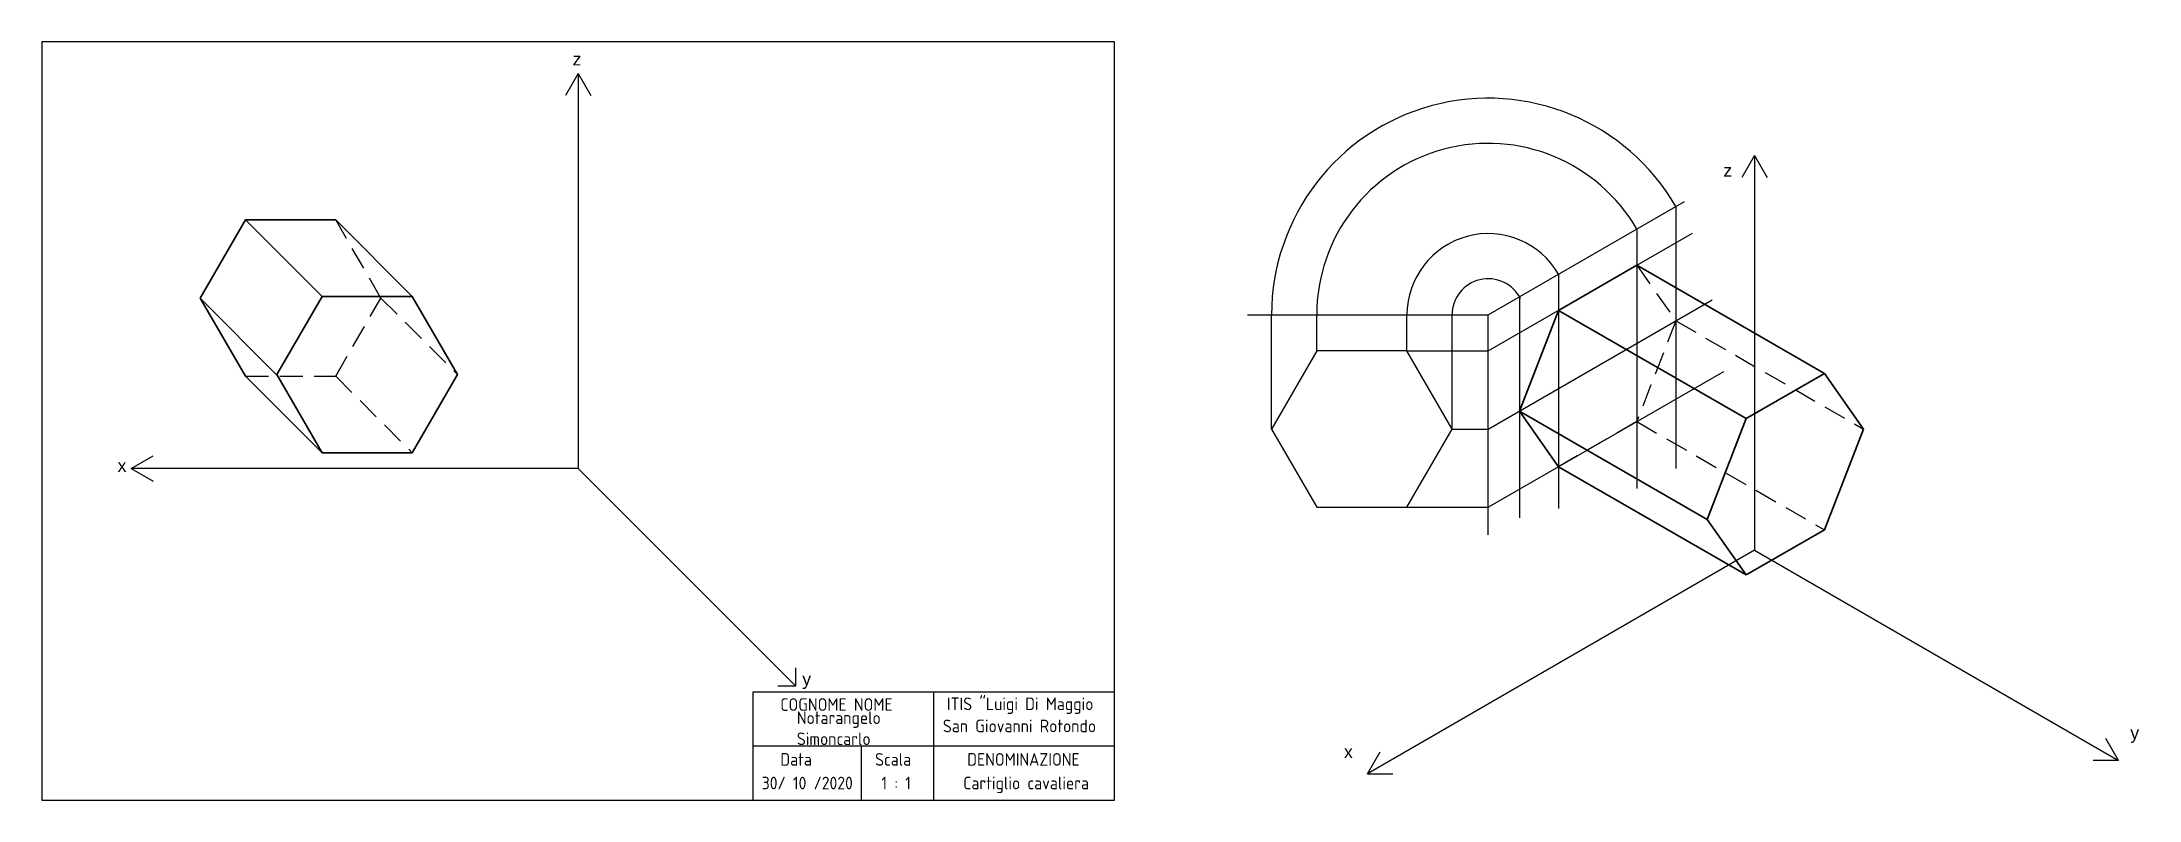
# Model space of a CAD drawing. Header units: millimetres. Extents: x 0 to 581, y 0 to 210.
import ezdxf

# ---------------------------------------------------------------- set-up
doc = ezdxf.new("R2010")
doc.units = ezdxf.units.MM
doc.linetypes.add('DASHED2', pattern=[9.525, 6.35, -3.175])
doc.layers.add('Costruzioni', color=6, linetype='Continuous')
doc.layers.add('Nascosti', color=4, linetype='DASHED2')
doc.layers.add('Spigoli', color=7, linetype='Continuous', lineweight=30)
doc.styles.get("Standard").update_dxf_attribs({"font": 'arial.ttf'})

msp = doc.modelspace()

# ---------------------------------------------------------------- linework, layer by layer
for p, q in [((297, 210), (0, 210)), ((0, 210), (0, 0)), ((297, 0), (297, 210)), ((197, 0), (197, 30)), ((197, 30), (297, 30)), ((247, 0), (247, 30)), ((197, 15), (297, 15)), ((227, 0), (227, 15)), ((0, 0), (297, 0))]:
    msp.add_line(p, q)
at = {"layer": 'Costruzioni'}
for p, q in [((148.5, 201.24), (145, 195.18)), ((148.5, 201.24), (148.5, 91.88)), ((148.5, 201.24), (152, 195.18)), ((474.25, 178.55), (470.75, 172.49)), ((474.25, 178.55), (474.25, 69.19)), ((474.25, 178.55), (477.75, 172.49)), ((400.52, 134.4), (454.86, 165.78)), ((452.48, 164.4), (452.48, 91.88)), ((400.52, 124.4), (457.06, 157.05)), ((441.65, 158.15), (441.65, 86.3)), ((420, 145.65), (420, 80.72)), ((409.18, 139.4), (409.18, 78.16)), ((333.89, 134.4), (400.52, 134.4)), ((340.52, 102.75), (340.52, 134.4)), ((353.02, 124.4), (353.02, 134.4)), ((378.02, 124.4), (378.02, 134.4)), ((390.52, 102.75), (390.52, 134.4)), ((400.52, 102.75), (462.52, 138.55)), ((400.52, 73.45), (400.52, 134.4)), ((378.02, 124.4), (400.52, 124.4)), ((400.52, 81.1), (465.73, 118.75)), ((390.52, 102.75), (400.52, 102.75)), ((24.73, 91.88), (30.8, 95.38)), ((148.5, 91.88), (24.73, 91.88)), ((24.73, 91.88), (30.8, 88.38)), ((148.5, 91.88), (208.78, 31.59)), ((378.02, 81.1), (400.52, 81.1)), ((474.25, 69.19), (367.06, 7.31)), ((474.25, 69.19), (575.06, 10.99)), ((208.78, 31.59), (208.78, 36.59)), ((208.78, 31.59), (203.78, 31.59)), ((367.06, 7.31), (370.56, 13.37)), ((575.06, 10.99), (571.56, 17.05)), ((367.06, 7.31), (374.06, 7.31)), ((575.06, 10.99), (568.06, 10.99))]:
    msp.add_line(p, q, dxfattribs=at)
msp.add_lwpolyline([(353.02, 81.1), (378.02, 81.1), (390.52, 102.75), (378.02, 124.4), (353.02, 124.4), (340.52, 102.75)], close=True, dxfattribs=at)
for radius, start in [(60, 30), (47.5, 30), (22.5, 30), (10, 26.56505)]:
    msp.add_arc((400.52, 134.4), radius, start, 180, dxfattribs=at)
at = {"layer": 'Nascosti'}
for p, q in [((93.86, 139.07), (81.36, 160.72)), ((441.65, 148.15), (452.48, 132.75)), ((81.36, 117.42), (93.86, 139.07)), ((93.86, 139.07), (115.07, 117.85)), ((452.48, 132.75), (441.65, 104.85)), ((452.48, 132.75), (504.44, 102.75)), ((56.36, 117.42), (81.36, 117.42)), ((81.36, 117.42), (102.57, 96.2)), ((441.65, 104.85), (420, 92.35)), ((441.65, 104.85), (493.61, 74.85))]:
    msp.add_line(p, q, dxfattribs=at)
at = {"layer": 'Spigoli'}
for p, q in [((56.36, 160.72), (43.86, 139.07)), ((56.36, 160.72), (77.57, 139.5)), ((81.36, 160.72), (56.36, 160.72)), ((81.36, 160.72), (102.57, 139.5)), ((420, 135.65), (441.65, 148.15)), ((441.65, 148.15), (493.61, 118.15)), ((43.86, 139.07), (65.32, 117.42)), ((43.86, 139.07), (56.36, 117.42)), ((409.18, 107.75), (420, 135.65)), ((420, 135.65), (471.96, 105.65)), ((56.36, 117.42), (77.57, 96.2)), ((471.96, 105.65), (493.61, 118.15)), ((493.61, 118.15), (504.44, 102.75)), ((420, 92.35), (409.18, 107.75)), ((409.18, 107.75), (461.14, 77.75)), ((461.14, 77.75), (471.96, 105.65)), ((504.44, 102.75), (493.61, 74.85)), ((420, 92.35), (471.96, 62.35)), ((471.96, 62.35), (461.14, 77.75)), ((493.61, 74.85), (471.96, 62.35))]:
    msp.add_line(p, q, dxfattribs=at)
msp.add_lwpolyline([(77.57, 96.2), (102.57, 96.2), (115.07, 117.85), (102.57, 139.5), (77.57, 139.5), (65.07, 117.85)], close=True, dxfattribs=at)

# ---------------------------------------------------------------- texts
for s, p in [('z', (465.64, 172.69)), ('y', (578.32, 16.87)), ('x', (360.57, 11.64))]:
    msp.add_text(s, height=3.5).set_placement(p)
at = {"char_height": 3.5, "attachment_point": 1}
for s, insert, width in [('{\\Fisocp.shx;ITIS "Luigi Di Maggio}', (250.62, 28.41), 40.9996), ('{\\Fisocp.shx;COGNOME NOME}', (204.48, 28.21), 40.9996), ('{\\Fisocp.shx;Notarangelo Simoncarlo}', (209.04, 24.56), 40.9996), ('{\\Fisocp.shx;San Giovanni Rotondo}', (249.49, 22.28), 46.8035), ('{\\Fisocp.shx;Data}', (204.48, 13.01), 40.9996), ('{\\Fisocp.shx;Scala}', (230.71, 13.01), 17.2097), ('{\\Fisocp.shx;DENOMINAZIONE}', (256.23, 13.01), 28.0194), ('{\\Fisocp.shx;30/ 10 /2020}', (199.34, 6.47), 31.032), ('{\\Fisocp.shx;1 : 1}', (232.48, 6.47), 31.032), ('\\pxqc;{\\Fisocp.shx;Cartiglio cavaliera}', (250.38, 6.47), 44.3226)]:
    msp.add_mtext(s, dxfattribs=dict(at, insert=insert, width=width))
at = {"layer": 'Spigoli'}
for s, p in [('z', (146.94, 203.48)), ('x', (20.95, 90.9)), ('y', (210.55, 31.8))]:
    msp.add_text(s, height=3.5, dxfattribs=at).set_placement(p)

doc.saveas('drawing.dxf')
